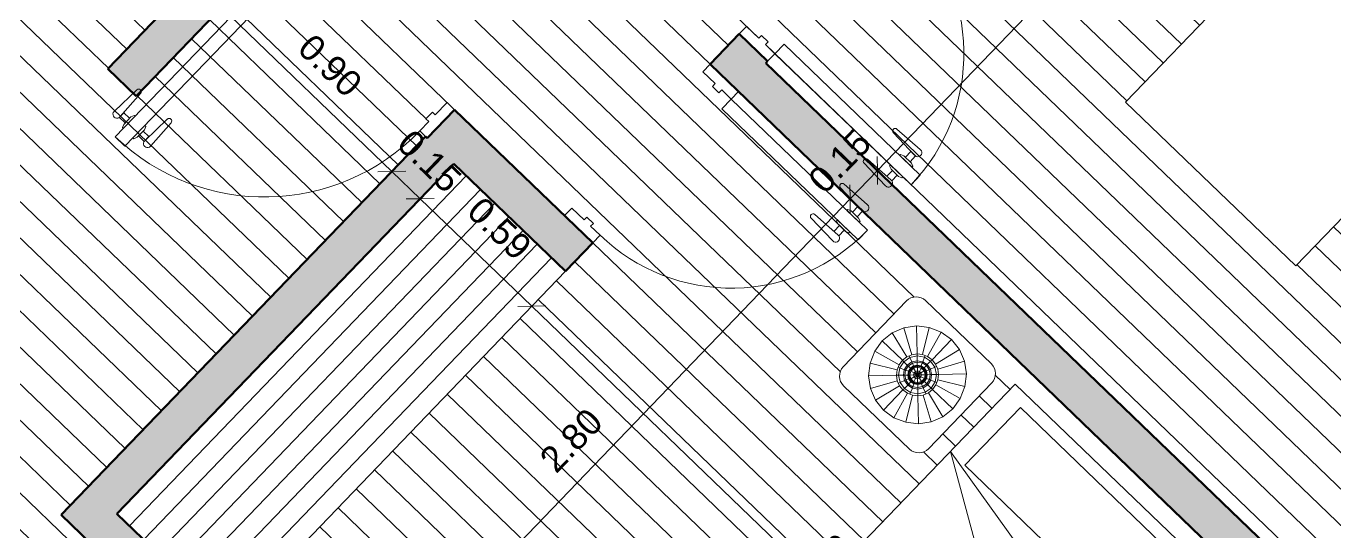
# Model space of a CAD drawing. Header units: metres. Extents: x 11 to 152, y 1 to 34.
# Drawn here: x 70.431 to 75.416, y 8.897 to 10.822 of the extents above; entities that cross this region are included whole.
import ezdxf

# ---------------------------------------------------------------- set-up
doc = ezdxf.new("R2010")
doc.units = ezdxf.units.M
for name, color, linetype, lineweight in [('A-ANNO-DIMS', 211, 'Continuous', 9), ('A-ANNO-DIMS-100', 211, 'Continuous', 9), ('A-DETL-GENF', 92, 'Continuous', 9), ('A-DOOR', 31, 'Continuous', 9), ('A-DOOR-1', 31, 'Continuous', 18), ('A-FLOR-PATT', 8, 'Continuous', 9), ('A-WALL-1', 113, 'Continuous', 50), ('A-WALL-PATT-1', 111, 'Continuous', 9), ('E-LITE-EQPM', 33, 'Continuous', 9), ('G-IMPT', 8, 'Continuous', 9), ('I-FURN', 30, 'Continuous', 9)]:
    doc.layers.add(name, color=color, linetype=linetype, lineweight=lineweight)
doc.styles.add('Arial_1', font='Arial.ttf', dxfattribs={"height": 0.098353})
doc.dimstyles.new('Cota_1_25_4', dxfattribs={"dimscale": 0.3048, "dimtxt": 0.1, "dimasz": 0.246063, "dimexe": 0, "dimexo": 0.0625, "dimgap": 0.164042, "dimtad": 1, "dimrnd": 0.01, "dimzin": 0, "dimdsep": 46, "dimtxsty": 'Arial_1', "dimblk1": 'OBLIQUE', "dimblk2": 'OBLIQUE', "dimsah": 1, "dimcen": 0.09, "dimazin": 0, "dimtfac": 1, "dimtdec": 4, "dimtix": 1, "dimtmove": 0, "dimatfit": 3, "dimfxl": 0, "dimfxlon": 1, "dimtvp": 1, "dimtolj": 1, "dimtzin": 0, "dimarcsym": 2})

# ---------------------------------------------------------------- blocks, each defined once
blk = doc.blocks.new('EA-Sencilla abisagrada - 80 x 210-1204405-2 Piso _Tipo_')
at = {"layer": 'A-DETL-GENF'}
for p, q in [((0.299, 0.7388), (0.304, 0.7513)), ((0.309, 0.7513), (0.304, 0.7513)), ((0.309, 0.7513), (0.309, 0.6863)), ((0.36, 0.7513), (0.365, 0.7513)), ((0.36, 0.7513), (0.36, 0.6863)), ((0.37, 0.7388), (0.365, 0.7513)), ((0.239, 0.7338), (0.239, 0.7263)), ((0.244, 0.6091), (0.239, 0.7263)), ((0.269, 0.7263), (0.264, 0.6091)), ((0.269, 0.7038), (0.269, 0.7338)), ((0.269, 0.7313), (0.299, 0.7313)), ((0.299, 0.7063), (0.269, 0.7063)), ((0.299, 0.7388), (0.299, 0.6988)), ((0.299, 0.6988), (0.304, 0.6863)), ((0.37, 0.6988), (0.365, 0.6863)), ((0.37, 0.7388), (0.37, 0.6988)), ((0.4, 0.7313), (0.37, 0.7313)), ((0.37, 0.7063), (0.4, 0.7063)), ((0.4, 0.7038), (0.4, 0.7338)), ((0.4, 0.7263), (0.405, 0.6091)), ((0.425, 0.6091), (0.43, 0.7263)), ((0.43, 0.7338), (0.43, 0.7263)), ((0.304, 0.6863), (0.309, 0.6863)), ((0.365, 0.6863), (0.36, 0.6863))]:
    blk.add_line(p, q, dxfattribs=at)
for centre, radius, start, end in [((0.254, 0.7276), 0.0162, 22.6199, 157.3801), ((0.415, 0.7276), 0.0162, 22.6199, 157.3801), ((0.254, 0.6095), 0.01, 182.4476, 357.5524), ((0.415, 0.6095), 0.01, 182.4476, 357.5524)]:
    blk.add_arc(centre, radius, start, end, dxfattribs=at)
at = {"layer": 'A-DOOR'}
blk.add_arc((0.36, 0.075), 0.72, 90, 180, dxfattribs=at)
at = {"layer": 'A-DOOR-1'}
for p, q in [((0.309, 0.075), (0.309, 0.795)), ((0.36, 0.795), (0.309, 0.795)), ((0.36, 0.075), (0.36, 0.795)), ((-0.36, 0.075), (-0.4, 0.075)), ((-0.36, 0.025), (-0.36, 0.075)), ((0.36, 0.075), (0.309, 0.075)), ((0.4, 0.075), (0.36, 0.075)), ((0.36, 0.075), (0.36, 0.025)), ((-0.345, 0.025), (-0.36, 0.025)), ((-0.345, -0.01), (-0.345, 0.025)), ((0.36, 0.025), (0.345, 0.025)), ((0.345, 0.025), (0.345, -0.01)), ((-0.36, -0.075), (-0.36, -0.01)), ((-0.36, -0.01), (-0.345, -0.01)), ((0.345, -0.01), (0.36, -0.01)), ((0.36, -0.01), (0.36, -0.075)), ((-0.4, -0.075), (-0.36, -0.075)), ((0.36, -0.075), (0.4, -0.075))]:
    blk.add_line(p, q, dxfattribs=at)
blk = doc.blocks.new('EA-Sencilla abisagrada - 80 x 210-V55-2 Piso _Tipo_')
at = {"layer": 'A-DETL-GENF'}
for p, q in [((0.244, -0.6091), (0.239, -0.7263)), ((0.269, -0.7263), (0.264, -0.6091)), ((0.4, -0.7263), (0.405, -0.6091)), ((0.425, -0.6091), (0.43, -0.7263)), ((0.299, -0.6988), (0.304, -0.6863)), ((0.304, -0.6863), (0.309, -0.6863)), ((0.309, -0.7513), (0.309, -0.6863)), ((0.365, -0.6863), (0.36, -0.6863)), ((0.36, -0.7513), (0.36, -0.6863)), ((0.37, -0.6988), (0.365, -0.6863)), ((0.239, -0.7338), (0.239, -0.7263)), ((0.269, -0.7038), (0.269, -0.7338)), ((0.299, -0.7063), (0.269, -0.7063)), ((0.269, -0.7313), (0.299, -0.7313)), ((0.299, -0.7388), (0.299, -0.6988)), ((0.299, -0.7388), (0.304, -0.7513)), ((0.37, -0.7388), (0.365, -0.7513)), ((0.37, -0.7388), (0.37, -0.6988)), ((0.37, -0.7063), (0.4, -0.7063)), ((0.4, -0.7313), (0.37, -0.7313)), ((0.4, -0.7038), (0.4, -0.7338)), ((0.43, -0.7338), (0.43, -0.7263)), ((0.309, -0.7513), (0.304, -0.7513)), ((0.36, -0.7513), (0.365, -0.7513))]:
    blk.add_line(p, q, dxfattribs=at)
for centre, radius, start, end in [((0.254, -0.6095), 0.01, 2.4476, 177.5524), ((0.415, -0.6095), 0.01, 2.4476, 177.5524), ((0.254, -0.7276), 0.0162, 202.6199, 337.3801), ((0.415, -0.7276), 0.0162, 202.6199, 337.3801)]:
    blk.add_arc(centre, radius, start, end, dxfattribs=at)
at = {"layer": 'A-DOOR'}
blk.add_arc((0.36, -0.075), 0.72, 180, 270, dxfattribs=at)
at = {"layer": 'A-DOOR-1'}
for p, q in [((-0.4, 0.075), (-0.36, 0.075)), ((-0.36, 0.075), (-0.36, 0.01)), ((0.36, 0.075), (0.4, 0.075)), ((0.36, 0.01), (0.36, 0.075)), ((-0.36, 0.01), (-0.345, 0.01)), ((-0.345, 0.01), (-0.345, -0.025)), ((0.345, 0.01), (0.36, 0.01)), ((0.345, -0.025), (0.345, 0.01)), ((-0.36, -0.025), (-0.36, -0.075)), ((-0.345, -0.025), (-0.36, -0.025)), ((0.36, -0.025), (0.345, -0.025)), ((0.36, -0.075), (0.36, -0.025)), ((-0.36, -0.075), (-0.4, -0.075)), ((0.309, -0.075), (0.309, -0.795)), ((0.36, -0.075), (0.309, -0.075)), ((0.36, -0.075), (0.36, -0.795)), ((0.4, -0.075), (0.36, -0.075)), ((0.36, -0.795), (0.309, -0.795))]:
    blk.add_line(p, q, dxfattribs=at)
blk = doc.blocks.new('EA-Sencilla abisagrada - 90 x 210-V61-2 Piso _Tipo_')
at = {"layer": 'A-DETL-GENF'}
for p, q in [((0.349, 0.8388), (0.354, 0.8513)), ((0.359, 0.8513), (0.354, 0.8513)), ((0.359, 0.8513), (0.359, 0.7863)), ((0.41, 0.8513), (0.415, 0.8513)), ((0.41, 0.8513), (0.41, 0.7863)), ((0.42, 0.8388), (0.415, 0.8513)), ((0.289, 0.8338), (0.289, 0.8263)), ((0.294, 0.7091), (0.289, 0.8263)), ((0.319, 0.8263), (0.314, 0.7091)), ((0.319, 0.8038), (0.319, 0.8338)), ((0.319, 0.8313), (0.349, 0.8313)), ((0.349, 0.8063), (0.319, 0.8063)), ((0.349, 0.8388), (0.349, 0.7988)), ((0.349, 0.7988), (0.354, 0.7863)), ((0.42, 0.7988), (0.415, 0.7863)), ((0.42, 0.8388), (0.42, 0.7988)), ((0.45, 0.8313), (0.42, 0.8313)), ((0.42, 0.8063), (0.45, 0.8063)), ((0.45, 0.8038), (0.45, 0.8338)), ((0.45, 0.8263), (0.455, 0.7091)), ((0.475, 0.7091), (0.48, 0.8263)), ((0.48, 0.8338), (0.48, 0.8263)), ((0.354, 0.7863), (0.359, 0.7863)), ((0.415, 0.7863), (0.41, 0.7863))]:
    blk.add_line(p, q, dxfattribs=at)
for centre, radius, start, end in [((0.304, 0.8276), 0.0162, 22.6199, 157.3801), ((0.465, 0.8276), 0.0162, 22.6199, 157.3801), ((0.304, 0.7095), 0.01, 182.4476, 357.5524), ((0.465, 0.7095), 0.01, 182.4476, 357.5524)]:
    blk.add_arc(centre, radius, start, end, dxfattribs=at)
at = {"layer": 'A-DOOR'}
blk.add_arc((0.41, 0.075), 0.82, 90, 180, dxfattribs=at)
at = {"layer": 'A-DOOR-1'}
for p, q in [((0.359, 0.075), (0.359, 0.895)), ((0.41, 0.895), (0.359, 0.895)), ((0.41, 0.075), (0.41, 0.895)), ((-0.41, 0.075), (-0.44, 0.075)), ((-0.41, 0.025), (-0.41, 0.075)), ((0.41, 0.075), (0.359, 0.075)), ((0.45, 0.075), (0.41, 0.075)), ((0.41, 0.075), (0.41, 0.025)), ((-0.395, 0.025), (-0.41, 0.025)), ((-0.395, -0.01), (-0.395, 0.025)), ((0.41, 0.025), (0.395, 0.025)), ((0.395, 0.025), (0.395, -0.01)), ((-0.41, -0.075), (-0.41, -0.01)), ((-0.41, -0.01), (-0.395, -0.01)), ((0.395, -0.01), (0.41, -0.01)), ((0.41, -0.01), (0.41, -0.075)), ((-0.45, -0.075), (-0.41, -0.075)), ((0.41, -0.075), (0.45, -0.075))]:
    blk.add_line(p, q, dxfattribs=at)
blk = doc.blocks.new('Bed-Standard - Twin colombia 90x190-1381556-2 Piso _Tipo_')
at = {"layer": 'I-FURN'}
for p, q in [((-0.1785, 0.9956), (0.7215, 0.9956)), ((-0.1785, -0.9044), (-0.1785, 0.9956)), ((0.7215, 0.9956), (0.7215, -0.9044)), ((0.0139, -0.1236), (-0.1785, -0.3842)), ((0.7215, -0.5488), (0.0139, -0.1236)), ((0.7215, -0.5488), (-0.1785, -0.3842)), ((-0.1023, -0.5488), (0.6453, -0.5488)), ((-0.1023, -0.8536), (-0.1023, -0.5488)), ((0.6453, -0.8536), (0.6453, -0.5488)), ((-0.1023, -0.8536), (0.6453, -0.8536)), ((0.7215, -0.9044), (-0.1785, -0.9044))]:
    blk.add_line(p, q, dxfattribs=at)
blk = doc.blocks.new('M_Table-End - nochero-1375290-2 Piso _Tipo_')
at = {"layer": 'I-FURN'}
for p, q in [((0.4029, 0.3774), (0.0545, 0.3774)), ((0.0037, 0.3266), (0.0037, -0.0218)), ((0.4537, -0.0218), (0.4537, 0.3266)), ((0.0545, -0.0726), (0.4029, -0.0726))]:
    blk.add_line(p, q, dxfattribs=at)
for centre, start, end in [((0.0545, 0.3266), 90, 180), ((0.4029, 0.3266), 0, 90), ((0.0545, -0.0218), 180, 270), ((0.4029, -0.0218), 270, 0)]:
    blk.add_arc(centre, 0.0508, start, end, dxfattribs=at)
blk = doc.blocks.new('Lamp38i - Name-1374313-2 Piso _Tipo_')
at = {"layer": 'G-IMPT'}
for p, q in [((0, 0.0381), (0, 0.0265)), ((-0.0265, 0), (-0.0381, 0)), ((0, -0.0381), (0, -0.0265)), ((0.0265, 0), (0.0381, 0))]:
    blk.add_line(p, q, dxfattribs=at)
blk = doc.blocks.new('Lamp38i - 12zlmp38i_dwg-1374311-2 Piso _Tipo_')
at = {"layer": 'G-IMPT'}
for p, q in [((-0.1317, 0.1317), (-0.0931, 0.1613)), ((-0.0482, 0.18), (-0.0931, 0.1613)), ((-0.04, 0.0693), (-0.0931, 0.1613)), ((0, 0.1863), (-0.0482, 0.18)), ((-0.0207, 0.0772), (-0.0482, 0.18)), ((0.0482, 0.18), (0, 0.1863)), ((0, 0.0799), (0, 0.1863)), ((0.0207, 0.0772), (0.0482, 0.18)), ((0.04, 0.0693), (0.0931, 0.1613)), ((0.0482, 0.18), (0.0931, 0.1613)), ((0.1317, 0.1317), (0.0931, 0.1613)), ((-0.1317, 0.1317), (-0.1613, 0.0931)), ((-0.1317, 0.1317), (-0.0565, 0.0565)), ((0.0565, 0.0565), (0.1317, 0.1317)), ((0.1613, 0.0931), (0.1317, 0.1317)), ((-0.1613, 0.0931), (-0.18, 0.0482)), ((-0.1613, 0.0931), (-0.0693, 0.04)), ((-0.0565, 0.0565), (-0.0693, 0.04)), ((-0.0511, 0.0511), (-0.0667, 0.0276)), ((-0.04, 0.0693), (-0.0565, 0.0565)), ((-0.0511, 0.0511), (-0.0565, 0.0565)), ((-0.0511, 0.0511), (-0.0276, 0.0667)), ((-0.0511, 0.0511), (-0.0381, 0.0381)), ((-0.0207, 0.0772), (-0.04, 0.0693)), ((-0.0303, 0.0732), (-0.0276, 0.0667)), ((-0.0276, 0.0667), (0, 0.0722)), ((-0.0276, 0.0667), (-0.0206, 0.0498)), ((0, 0.0799), (-0.0207, 0.0772)), ((-0.0206, 0.0498), (0, 0.0539)), ((0, 0.0539), (-0.0206, 0.0498)), ((0.0207, 0.0772), (0, 0.0799)), ((0, 0.0799), (0, 0.0722)), ((0.0276, 0.0667), (0, 0.0722)), ((0, 0.0539), (0, 0.0722)), ((0.0206, 0.0498), (0, 0.0539)), ((0, 0.0539), (0.0206, 0.0498)), ((0, 0.0486), (0, 0.0539)), ((0.0276, 0.0667), (0.0206, 0.0498)), ((0.04, 0.0693), (0.0207, 0.0772)), ((0.0276, 0.0667), (0.0303, 0.0732)), ((0.0511, 0.0511), (0.0276, 0.0667)), ((0.0511, 0.0511), (0.0381, 0.0381)), ((0.0565, 0.0565), (0.04, 0.0693)), ((0.0511, 0.0511), (0.0565, 0.0565)), ((0.0511, 0.0511), (0.0667, 0.0276)), ((0.0693, 0.04), (0.0565, 0.0565)), ((0.0693, 0.04), (0.1613, 0.0931)), ((0.18, 0.0482), (0.1613, 0.0931)), ((-0.18, 0.0482), (-0.1863, 0)), ((-0.0772, 0.0207), (-0.18, 0.0482)), ((-0.0772, 0.0207), (-0.0799, 0)), ((-0.0693, 0.04), (-0.0772, 0.0207)), ((-0.0732, 0.0303), (-0.0667, 0.0276)), ((-0.0722, 0), (-0.0667, 0.0276)), ((-0.0498, 0.0206), (-0.0667, 0.0276)), ((-0.0498, 0.0206), (-0.0539, 0)), ((-0.0539, 0), (-0.0498, 0.0206)), ((-0.0498, 0.0206), (-0.0381, 0.0381)), ((-0.0498, 0.0206), (-0.0381, 0.0381)), ((-0.0449, 0.0186), (-0.0498, 0.0206)), ((-0.0449, 0.0186), (-0.0486, 0)), ((-0.0449, 0.0186), (-0.0344, 0.0344)), ((-0.0343, 0.0142), (-0.0449, 0.0186)), ((-0.0206, 0.0498), (-0.0381, 0.0381)), ((-0.0381, 0.0381), (-0.0206, 0.0498)), ((-0.0344, 0.0344), (-0.0381, 0.0381)), ((-0.0371, 0), (-0.0343, 0.0142)), ((-0.0351, 0), (-0.0324, 0.0134)), ((-0.0344, 0.0344), (-0.0186, 0.0449)), ((-0.0262, 0.0262), (-0.0344, 0.0344)), ((-0.0343, 0.0142), (-0.0262, 0.0262)), ((-0.0324, 0.0134), (-0.0343, 0.0142)), ((-0.0319, 0.0065), (-0.0331, 0)), ((-0.0324, 0.0134), (-0.0248, 0.0248)), ((-0.0306, 0.0127), (-0.0324, 0.0134)), ((-0.0319, 0.0085), (-0.0233, 0.0233)), ((-0.0319, 0.0085), (-0.0319, -0.0085)), ((-0.0319, 0.0085), (-0.0287, 0.0077)), ((-0.0306, 0.0127), (-0.0312, 0.0096)), ((-0.0306, 0.0127), (-0.0234, 0.0234)), ((-0.0287, 0.0077), (-0.021, 0.021)), ((-0.0287, 0.0077), (-0.0147, 0.0039)), ((-0.0287, 0.0077), (-0.0286, -0.0077)), ((-0.0262, 0.0262), (-0.0142, 0.0343)), ((-0.0262, 0.0262), (-0.0248, 0.0248)), ((-0.0248, 0.0248), (-0.0134, 0.0324)), ((-0.0234, 0.0234), (-0.0248, 0.0248)), ((-0.0234, 0.0234), (-0.0127, 0.0306)), ((-0.0233, 0.0233), (-0.0085, 0.0319)), ((-0.0233, 0.0233), (-0.021, 0.021)), ((-0.021, 0.021), (-0.0077, 0.0287)), ((-0.021, 0.021), (-0.0108, 0.0108)), ((-0.0186, 0.0449), (-0.0206, 0.0498)), ((0, 0.0486), (-0.0186, 0.0449)), ((-0.0186, 0.0449), (-0.0142, 0.0343)), ((-0.0147, 0.0039), (-0.0108, 0.0108)), ((-0.0147, 0.0039), (-0.0147, -0.0039)), ((-0.0147, 0.0039), (0, 0)), ((0, 0.0371), (-0.0142, 0.0343)), ((-0.0142, 0.0343), (-0.0134, 0.0324)), ((0, 0.0351), (-0.0134, 0.0324)), ((-0.0127, 0.0306), (-0.0134, 0.0324)), ((-0.0096, 0.0312), (-0.0127, 0.0306)), ((-0.0039, 0.0147), (-0.0108, 0.0108)), ((0, 0), (-0.0108, 0.0108)), ((0.0085, 0.0319), (-0.0085, 0.0319)), ((-0.0077, 0.0287), (-0.0085, 0.0319)), ((0.0077, 0.0287), (-0.0077, 0.0287)), ((-0.0077, 0.0287), (-0.0039, 0.0147)), ((0, 0.0331), (-0.0065, 0.0319)), ((0.0039, 0.0147), (-0.0039, 0.0147)), ((0, 0), (-0.0039, 0.0147)), ((0, 0.0371), (0, 0.0486)), ((0.0186, 0.0449), (0, 0.0486)), ((0, 0.0351), (0, 0.0371)), ((0.0142, 0.0343), (0, 0.0371)), ((0, 0.0351), (0.0134, 0.0324)), ((0, 0.0331), (0, 0.0351)), ((0, 0.0319), (0, 0.0331)), ((0.0065, 0.0319), (0, 0.0331)), ((0.0039, 0.0147), (0, 0)), ((0.0108, 0.0108), (0, 0)), ((0.0147, 0.0039), (0, 0)), ((0.0077, 0.0287), (0.0039, 0.0147)), ((0.0108, 0.0108), (0.0039, 0.0147)), ((0.0085, 0.0319), (0.0077, 0.0287)), ((0.021, 0.021), (0.0077, 0.0287)), ((0.0085, 0.0319), (0.0233, 0.0233)), ((0.0127, 0.0306), (0.0096, 0.0312)), ((0.021, 0.021), (0.0108, 0.0108)), ((0.0147, 0.0039), (0.0108, 0.0108)), ((0.0127, 0.0306), (0.0134, 0.0324)), ((0.0127, 0.0306), (0.0234, 0.0234)), ((0.0134, 0.0324), (0.0142, 0.0343)), ((0.0134, 0.0324), (0.0248, 0.0248)), ((0.0142, 0.0343), (0.0186, 0.0449)), ((0.0142, 0.0343), (0.0262, 0.0262)), ((0.0286, 0.0077), (0.0147, 0.0039)), ((0.0147, -0.0039), (0.0147, 0.0039)), ((0.0186, 0.0449), (0.0206, 0.0498)), ((0.0186, 0.0449), (0.0344, 0.0344)), ((0.0381, 0.0381), (0.0206, 0.0498)), ((0.0206, 0.0498), (0.0381, 0.0381)), ((0.021, 0.021), (0.0233, 0.0233)), ((0.0286, 0.0077), (0.021, 0.021)), ((0.0319, 0.0085), (0.0233, 0.0233)), ((0.0234, 0.0234), (0.0248, 0.0248)), ((0.0306, 0.0127), (0.0234, 0.0234)), ((0.0262, 0.0262), (0.0248, 0.0248)), ((0.0324, 0.0134), (0.0248, 0.0248)), ((0.0344, 0.0344), (0.0262, 0.0262)), ((0.0343, 0.0142), (0.0262, 0.0262)), ((0.0319, 0.0085), (0.0286, 0.0077)), ((0.0286, -0.0077), (0.0286, 0.0077)), ((0.0306, 0.0127), (0.0324, 0.0134)), ((0.0306, 0.0127), (0.0312, 0.0096)), ((0.0319, -0.0085), (0.0319, 0.0085)), ((0.0319, 0.0065), (0.0331, 0)), ((0.0324, 0.0134), (0.0343, 0.0142)), ((0.0351, 0), (0.0324, 0.0134)), ((0.0343, 0.0142), (0.0449, 0.0186)), ((0.0371, 0), (0.0343, 0.0142)), ((0.0344, 0.0344), (0.0381, 0.0381)), ((0.0449, 0.0186), (0.0344, 0.0344)), ((0.0498, 0.0206), (0.0381, 0.0381)), ((0.0498, 0.0206), (0.0381, 0.0381)), ((0.0449, 0.0186), (0.0498, 0.0206)), ((0.0449, 0.0186), (0.0486, 0)), ((0.0498, 0.0206), (0.0667, 0.0276)), ((0.0498, 0.0206), (0.0539, 0)), ((0.0539, 0), (0.0498, 0.0206)), ((0.0732, 0.0303), (0.0667, 0.0276)), ((0.0722, 0), (0.0667, 0.0276)), ((0.0772, 0.0207), (0.0693, 0.04)), ((0.0772, 0.0207), (0.18, 0.0482)), ((0.0799, 0), (0.0772, 0.0207)), ((0.1863, 0), (0.18, 0.0482)), ((-0.1863, 0), (-0.18, -0.0482)), ((-0.0799, 0), (-0.1863, 0)), ((-0.0772, -0.0207), (-0.18, -0.0482)), ((-0.18, -0.0482), (-0.1613, -0.0931)), ((-0.1613, -0.0931), (-0.0693, -0.04)), ((-0.0799, 0), (-0.0772, -0.0207)), ((-0.0722, 0), (-0.0799, 0)), ((-0.0772, -0.0207), (-0.0693, -0.04)), ((-0.0667, -0.0276), (-0.0732, -0.0303)), ((-0.0722, 0), (-0.0539, 0)), ((-0.0722, 0), (-0.0667, -0.0276)), ((-0.0693, -0.04), (-0.0565, -0.0565)), ((-0.0667, -0.0276), (-0.0498, -0.0206)), ((-0.0667, -0.0276), (-0.0511, -0.0511)), ((-0.0539, 0), (-0.0498, -0.0206)), ((-0.0539, 0), (-0.0498, -0.0206)), ((-0.0486, 0), (-0.0539, 0)), ((-0.0511, -0.0511), (-0.0381, -0.0381)), ((-0.0449, -0.0186), (-0.0498, -0.0206)), ((-0.0498, -0.0206), (-0.0381, -0.0381)), ((-0.0381, -0.0381), (-0.0498, -0.0206)), ((-0.0371, 0), (-0.0486, 0)), ((-0.0486, 0), (-0.0449, -0.0186)), ((-0.0343, -0.0142), (-0.0449, -0.0186)), ((-0.0344, -0.0344), (-0.0449, -0.0186)), ((-0.0344, -0.0344), (-0.0381, -0.0381)), ((-0.0381, -0.0381), (-0.0206, -0.0498)), ((-0.0381, -0.0381), (-0.0206, -0.0498)), ((-0.0351, 0), (-0.0371, 0)), ((-0.0371, 0), (-0.0343, -0.0142)), ((-0.0351, 0), (-0.0324, -0.0134)), ((-0.0331, 0), (-0.0351, 0)), ((-0.0344, -0.0344), (-0.0262, -0.0262)), ((-0.0344, -0.0344), (-0.0186, -0.0449)), ((-0.0343, -0.0142), (-0.0326, -0.0135)), ((-0.0262, -0.0262), (-0.0343, -0.0142)), ((-0.0319, 0), (-0.0331, 0)), ((-0.0331, 0), (-0.0319, -0.0065)), ((-0.0306, -0.0127), (-0.0324, -0.0134)), ((-0.0324, -0.0134), (-0.0248, -0.0248)), ((-0.0319, -0.0085), (-0.0286, -0.0077)), ((-0.0319, -0.0085), (-0.0233, -0.0233)), ((-0.0312, -0.0096), (-0.0306, -0.0127)), ((-0.0306, -0.0127), (-0.0234, -0.0234)), ((-0.0286, -0.0077), (-0.0147, -0.0039)), ((-0.0286, -0.0077), (-0.021, -0.021)), ((-0.0206, -0.0498), (-0.0276, -0.0667)), ((-0.0262, -0.0262), (-0.0248, -0.0248)), ((-0.0262, -0.0262), (-0.0142, -0.0343)), ((-0.0234, -0.0234), (-0.0248, -0.0248)), ((-0.0248, -0.0248), (-0.0134, -0.0324)), ((-0.0234, -0.0234), (-0.0127, -0.0306)), ((-0.0233, -0.0233), (-0.021, -0.021)), ((-0.0233, -0.0233), (-0.0085, -0.0319)), ((-0.0108, -0.0108), (-0.021, -0.021)), ((-0.021, -0.021), (-0.0077, -0.0286)), ((-0.0186, -0.0449), (-0.0206, -0.0498)), ((-0.0206, -0.0498), (0, -0.0539)), ((0, -0.0539), (-0.0206, -0.0498)), ((-0.0186, -0.0449), (-0.0142, -0.0343)), ((0, -0.0486), (-0.0186, -0.0449)), ((-0.0147, -0.0039), (0, 0)), ((-0.0147, -0.0039), (-0.0108, -0.0108)), ((-0.0142, -0.0343), (-0.0134, -0.0324)), ((0, -0.0371), (-0.0142, -0.0343)), ((-0.0127, -0.0306), (-0.0134, -0.0324)), ((0, -0.0351), (-0.0134, -0.0324)), ((-0.0096, -0.0312), (-0.0127, -0.0306)), ((-0.0108, -0.0108), (0, 0)), ((-0.0108, -0.0108), (-0.0039, -0.0147)), ((-0.0077, -0.0286), (-0.0085, -0.0319)), ((-0.0085, -0.0319), (0.0085, -0.0319)), ((-0.0077, -0.0286), (-0.0039, -0.0147)), ((-0.0077, -0.0286), (0.0077, -0.0287)), ((0, -0.0331), (-0.0065, -0.0319)), ((-0.0039, -0.0147), (0, 0)), ((-0.0039, -0.0147), (0.0039, -0.0147)), ((0.0039, -0.0147), (0, 0)), ((0.0108, -0.0108), (0, 0)), ((0.0147, -0.0039), (0, 0)), ((0, -0.0319), (0, -0.0331)), ((0.0065, -0.0319), (0, -0.0331)), ((0, -0.0351), (0.0134, -0.0324)), ((0, -0.0331), (0, -0.0351)), ((0, -0.0371), (0.0142, -0.0343)), ((0, -0.0351), (0, -0.0371)), ((0, -0.0371), (0, -0.0486)), ((0.0186, -0.0449), (0, -0.0486)), ((0, -0.0486), (0, -0.0539)), ((0, -0.0539), (0.0206, -0.0498)), ((0, -0.0539), (0.0206, -0.0498)), ((0.0039, -0.0147), (0.0108, -0.0108)), ((0.0077, -0.0287), (0.0039, -0.0147)), ((0.0077, -0.0287), (0.021, -0.021)), ((0.0085, -0.0319), (0.0077, -0.0287)), ((0.0085, -0.0319), (0.0233, -0.0233)), ((0.0127, -0.0306), (0.0096, -0.0312)), ((0.0108, -0.0108), (0.0147, -0.0039)), ((0.0108, -0.0108), (0.021, -0.021)), ((0.0127, -0.0306), (0.0234, -0.0234)), ((0.0127, -0.0306), (0.0134, -0.0324)), ((0.0134, -0.0324), (0.0248, -0.0248)), ((0.0134, -0.0324), (0.0142, -0.0343)), ((0.0142, -0.0343), (0.0262, -0.0262)), ((0.0142, -0.0343), (0.0186, -0.0449)), ((0.0286, -0.0077), (0.0147, -0.0039)), ((0.0186, -0.0449), (0.0344, -0.0344)), ((0.0186, -0.0449), (0.0206, -0.0498)), ((0.0206, -0.0498), (0.0381, -0.0381)), ((0.0206, -0.0498), (0.0381, -0.0381)), ((0.0206, -0.0498), (0.0276, -0.0667)), ((0.0286, -0.0077), (0.021, -0.021)), ((0.0233, -0.0233), (0.021, -0.021)), ((0.0233, -0.0233), (0.0319, -0.0085)), ((0.0234, -0.0234), (0.0306, -0.0127)), ((0.0234, -0.0234), (0.0248, -0.0248)), ((0.0324, -0.0134), (0.0248, -0.0248)), ((0.0262, -0.0262), (0.0248, -0.0248)), ((0.0343, -0.0142), (0.0262, -0.0262)), ((0.0262, -0.0262), (0.0344, -0.0344)), ((0.0286, -0.0077), (0.0319, -0.0085)), ((0.0312, -0.0096), (0.0306, -0.0127)), ((0.0306, -0.0127), (0.0324, -0.0134)), ((0.0319, 0), (0.0331, 0)), ((0.0331, 0), (0.0319, -0.0065)), ((0.0351, 0), (0.0324, -0.0134)), ((0.0343, -0.0142), (0.0326, -0.0135)), ((0.0331, 0), (0.0351, 0)), ((0.0371, 0), (0.0343, -0.0142)), ((0.0343, -0.0142), (0.0449, -0.0186)), ((0.0344, -0.0344), (0.0449, -0.0186)), ((0.0344, -0.0344), (0.0381, -0.0381)), ((0.0351, 0), (0.0371, 0)), ((0.0371, 0), (0.0486, 0)), ((0.0381, -0.0381), (0.0498, -0.0206)), ((0.0381, -0.0381), (0.0498, -0.0206)), ((0.0381, -0.0381), (0.0511, -0.0511)), ((0.0486, 0), (0.0449, -0.0186)), ((0.0449, -0.0186), (0.0498, -0.0206)), ((0.0486, 0), (0.0539, 0)), ((0.0498, -0.0206), (0.0539, 0)), ((0.0539, 0), (0.0498, -0.0206)), ((0.0498, -0.0206), (0.0667, -0.0276)), ((0.0511, -0.0511), (0.0667, -0.0276)), ((0.0722, 0), (0.0539, 0)), ((0.0693, -0.04), (0.0565, -0.0565)), ((0.0667, -0.0276), (0.0722, 0)), ((0.0732, -0.0303), (0.0667, -0.0276)), ((0.0693, -0.04), (0.0772, -0.0207)), ((0.0693, -0.04), (0.1613, -0.0931)), ((0.0799, 0), (0.0722, 0)), ((0.0772, -0.0207), (0.0799, 0)), ((0.0772, -0.0207), (0.18, -0.0482)), ((0.0799, 0), (0.1863, 0)), ((0.1613, -0.0931), (0.18, -0.0482)), ((0.18, -0.0482), (0.1863, 0)), ((-0.1613, -0.0931), (-0.1317, -0.1317)), ((-0.1317, -0.1317), (-0.0565, -0.0565)), ((-0.04, -0.0693), (-0.0931, -0.1613)), ((-0.0511, -0.0511), (-0.0565, -0.0565)), ((-0.0565, -0.0565), (-0.04, -0.0693)), ((-0.0511, -0.0511), (-0.0276, -0.0667)), ((-0.0482, -0.18), (-0.0207, -0.0772)), ((-0.04, -0.0693), (-0.0207, -0.0772)), ((-0.0303, -0.0732), (-0.0276, -0.0667)), ((-0.0276, -0.0667), (0, -0.0722)), ((0, -0.0799), (-0.0207, -0.0772)), ((0, -0.0539), (0, -0.0722)), ((0.0276, -0.0667), (0, -0.0722)), ((0, -0.0799), (0, -0.0722)), ((0, -0.0799), (0.0207, -0.0772)), ((0, -0.0799), (0, -0.1863)), ((0.0207, -0.0772), (0.04, -0.0693)), ((0.0207, -0.0772), (0.0482, -0.18)), ((0.0276, -0.0667), (0.0511, -0.0511)), ((0.0303, -0.0732), (0.0276, -0.0667)), ((0.04, -0.0693), (0.0565, -0.0565)), ((0.04, -0.0693), (0.0931, -0.1613)), ((0.0565, -0.0565), (0.0511, -0.0511)), ((0.0565, -0.0565), (0.1317, -0.1317)), ((0.1613, -0.0931), (0.1317, -0.1317)), ((-0.1317, -0.1317), (-0.0931, -0.1613)), ((0.0931, -0.1613), (0.1317, -0.1317)), ((-0.0931, -0.1613), (-0.0482, -0.18)), ((-0.0482, -0.18), (0, -0.1863)), ((0, -0.1863), (0.0482, -0.18)), ((0.0482, -0.18), (0.0931, -0.1613))]:
    blk.add_line(p, q, dxfattribs=at)
at = {"xscale": 1.2, "yscale": 1.2, "zscale": 1.2}
blk.add_blockref('Lamp38i - Name-1374313-2 Piso _Tipo_', (0, 0), dxfattribs=at)
blk = doc.blocks.new('Lamp38i - 100 Watt Incandescent-1375292-2 Piso _Tipo_')
blk.add_blockref('Lamp38i - 12zlmp38i_dwg-1374311-2 Piso _Tipo_', (0, 0))
blk = doc.blocks.new('mesa15 - mesa001-1825847-2 Piso _Tipo_')
at = {"layer": 'I-FURN'}
h = blk.add_hatch(dxfattribs=at)
h.set_pattern_fill('FP_42', color=256, style=0, pattern_type=2)
h.set_pattern_definition([(226.11, (41.785, 15.092), (0.05405041, -0.0519957), [])])
h.paths.add_polyline_path([(-1.2552, -3.111), (0.0273, -1.7779), (-0.3983, -1.3685), (-1.6804, -2.7019), (-1.3303, -3.0387)], flags=0)
for p, q in [((-1.2552, -3.111), (0.0273, -1.7779)), ((-1.6807, -2.7017), (-1.2552, -3.111))]:
    blk.add_line(p, q, dxfattribs=at)
blk = doc.blocks.new('DIMBLOCK296-2 Piso _Tipo_')
at = {"layer": 'A-ANNO-DIMS-100', "transparency": 16777216}
for p, q in [((73.569, 10.1643), (73.5679, 10.2173)), ((71.6274, 8.1465), (73.569, 10.1643)), ((73.569, 10.1643), (73.57, 10.1112)), ((73.569, 10.1643), (73.569, 10.1643)), ((73.569, 10.1643), (73.569, 10.1643)), ((71.6274, 8.1465), (71.6263, 8.1995)), ((71.6274, 8.1465), (71.6284, 8.0935)), ((71.6274, 8.1465), (71.6274, 8.1465)), ((71.6274, 8.1465), (71.6274, 8.1465))]:
    blk.add_line(p, q, dxfattribs=at)
at = {"layer": 'A-ANNO-DIMS-100', "color": 0, "transparency": 16777216, "insert": (72.3785, 9.1832), "char_height": 0.09835, "width": 0.317538, "attachment_point": 1, "rotation": 46.102, "line_spacing_factor": 0.938532, "style": 'Arial_1'}
blk.add_mtext('2.80', dxfattribs=at)
blk = doc.blocks.new('_Oblique')
at = {"color": 0, "linetype": 'ByBlock', "lineweight": -2}
blk.add_line((-0.5, -0.5), (0.5, 0.5), dxfattribs=at)
blk = doc.blocks.new('DIMBLOCK297-2 Piso _Tipo_')
at = {"layer": 'A-ANNO-DIMS-100', "transparency": 16777216}
for p, q in [((73.673, 10.2724), (73.6719, 10.3254)), ((73.569, 10.1643), (73.673, 10.2724)), ((73.673, 10.2724), (73.674, 10.2193)), ((73.673, 10.2724), (73.673, 10.2724)), ((73.673, 10.2724), (73.673, 10.2724)), ((73.569, 10.1643), (73.5679, 10.2173)), ((73.569, 10.1643), (73.57, 10.1112)), ((73.569, 10.1643), (73.569, 10.1643)), ((73.569, 10.1643), (73.569, 10.1643))]:
    blk.add_line(p, q, dxfattribs=at)
at = {"layer": 'A-ANNO-DIMS-100', "color": 0, "transparency": 16777216, "insert": (73.4013, 10.2461), "char_height": 0.09835, "width": 0.317538, "attachment_point": 1, "rotation": 46.102, "line_spacing_factor": 0.938532, "style": 'Arial_1'}
blk.add_mtext('0.15', dxfattribs=at)
blk = doc.blocks.new('DIMBLOCK298-2 Piso _Tipo_')
at = {"layer": 'A-ANNO-DIMS-100', "transparency": 16777216}
for p, q in [((75.6144, 12.29), (75.6134, 12.343)), ((73.673, 10.2724), (75.6144, 12.29)), ((75.6144, 12.29), (75.6154, 12.2369)), ((75.6144, 12.29), (75.6144, 12.29)), ((75.6144, 12.29), (75.6144, 12.29)), ((73.673, 10.2724), (73.6719, 10.3254)), ((73.673, 10.2724), (73.674, 10.2193)), ((73.673, 10.2724), (73.673, 10.2724)), ((73.673, 10.2724), (73.673, 10.2724))]:
    blk.add_line(p, q, dxfattribs=at)
at = {"layer": 'A-ANNO-DIMS-100', "color": 0, "transparency": 16777216, "insert": (74.424, 11.309), "char_height": 0.09835, "width": 0.317538, "attachment_point": 1, "rotation": 46.102, "line_spacing_factor": 0.938532, "style": 'Arial_1'}
blk.add_mtext('2.80', dxfattribs=at)
blk = doc.blocks.new('DIMBLOCK330-2 Piso _Tipo_')
at = {"layer": 'A-ANNO-DIMS-100', "transparency": 16777216}
for p, q in [((71.1749, 10.8931), (71.1219, 10.8921)), ((71.1749, 10.8931), (71.2279, 10.8941)), ((71.1749, 10.8931), (71.8234, 10.269)), ((71.1749, 10.8931), (71.1749, 10.8931)), ((71.1749, 10.8931), (71.1749, 10.8931)), ((71.8234, 10.269), (71.7704, 10.268)), ((71.8234, 10.269), (71.8765, 10.2701)), ((71.8234, 10.269), (71.8234, 10.269)), ((71.8234, 10.269), (71.8234, 10.269))]:
    blk.add_line(p, q, dxfattribs=at)
at = {"layer": 'A-ANNO-DIMS-100', "color": 0, "transparency": 16777216, "insert": (71.527, 10.8008), "char_height": 0.09835, "width": 0.317538, "attachment_point": 1, "rotation": 316.102, "line_spacing_factor": 0.938532, "style": 'Arial_1'}
blk.add_mtext('0.90', dxfattribs=at)
blk = doc.blocks.new('DIMBLOCK331-2 Piso _Tipo_')
at = {"layer": 'A-ANNO-DIMS-100', "transparency": 16777216}
for p, q in [((71.8234, 10.269), (71.7704, 10.268)), ((71.8234, 10.269), (71.8765, 10.2701)), ((71.8234, 10.269), (71.9315, 10.165)), ((71.8234, 10.269), (71.8234, 10.269)), ((71.8234, 10.269), (71.8234, 10.269)), ((71.9315, 10.165), (71.8785, 10.164)), ((71.9315, 10.165), (71.9845, 10.1661)), ((71.9315, 10.165), (71.9315, 10.165)), ((71.9315, 10.165), (71.9315, 10.165))]:
    blk.add_line(p, q, dxfattribs=at)
at = {"layer": 'A-ANNO-DIMS-100', "color": 0, "transparency": 16777216, "insert": (71.9053, 10.4367), "char_height": 0.09835, "width": 0.317538, "attachment_point": 1, "rotation": 316.102, "line_spacing_factor": 0.938532, "style": 'Arial_1'}
blk.add_mtext('0.15', dxfattribs=at)
blk = doc.blocks.new('DIMBLOCK332-2 Piso _Tipo_')
at = {"layer": 'A-ANNO-DIMS-100', "transparency": 16777216}
for p, q in [((71.9315, 10.165), (71.8785, 10.164)), ((71.9315, 10.165), (71.9845, 10.1661)), ((71.9315, 10.165), (72.357, 9.7556)), ((71.9315, 10.165), (71.9315, 10.165)), ((71.9315, 10.165), (71.9315, 10.165)), ((72.357, 9.7556), (72.304, 9.7546)), ((72.357, 9.7556), (72.41, 9.7566)), ((72.357, 9.7556), (72.357, 9.7556)), ((72.357, 9.7556), (72.357, 9.7556))]:
    blk.add_line(p, q, dxfattribs=at)
at = {"layer": 'A-ANNO-DIMS-100', "color": 0, "transparency": 16777216, "insert": (72.172, 10.18), "char_height": 0.09835, "width": 0.317538, "attachment_point": 1, "rotation": 316.102, "line_spacing_factor": 0.938532, "style": 'Arial_1'}
blk.add_mtext('0.59', dxfattribs=at)
blk = doc.blocks.new('DIMBLOCK333-2 Piso _Tipo_')
at = {"layer": 'A-ANNO-DIMS-100', "transparency": 16777216}
for p, q in [((72.357, 9.7556), (72.304, 9.7546)), ((72.357, 9.7556), (72.41, 9.7566)), ((72.357, 9.7556), (74.5976, 7.5995)), ((72.357, 9.7556), (72.357, 9.7556)), ((72.357, 9.7556), (72.357, 9.7556)), ((74.5976, 7.5995), (74.5446, 7.5985)), ((74.5976, 7.5995), (74.6507, 7.6006)), ((74.5976, 7.5995), (74.5976, 7.5995)), ((74.5976, 7.5995), (74.5976, 7.5995))]:
    blk.add_line(p, q, dxfattribs=at)
at = {"layer": 'A-ANNO-DIMS-100', "color": 0, "transparency": 16777216, "insert": (73.5051, 8.8973), "char_height": 0.09835, "width": 0.317538, "attachment_point": 1, "rotation": 316.102, "line_spacing_factor": 0.938532, "style": 'Arial_1'}
blk.add_mtext('3.11', dxfattribs=at)
blk = doc.blocks.new('DIMBLOCK346-2 Piso _Tipo_')
at = {"layer": 'A-ANNO-DIMS-100', "transparency": 16777216}
for p, q in [((64.1684, 12.6372), (64.1154, 12.6361)), ((64.1684, 12.6372), (64.2214, 12.6382)), ((72.1005, 5.0044), (64.1684, 12.6372)), ((64.1684, 12.6372), (64.1684, 12.6372)), ((64.1684, 12.6372), (64.1684, 12.6372)), ((72.1005, 5.0044), (72.0475, 5.0034)), ((72.1005, 5.0044), (72.1535, 5.0055)), ((72.1005, 5.0044), (72.1005, 5.0044)), ((72.1005, 5.0044), (72.1005, 5.0044))]:
    blk.add_line(p, q, dxfattribs=at)
at = {"layer": 'A-ANNO-DIMS-100', "color": 0, "transparency": 16777216, "insert": (68.1351, 9.0666), "char_height": 0.09835, "width": 0.408, "attachment_point": 1, "rotation": 316.102, "line_spacing_factor": 0.938532, "style": 'Arial_1'}
blk.add_mtext('11.01', dxfattribs=at)

msp = doc.modelspace()

# ---------------------------------------------------------------- hatches: boundary and pattern name
at = {"layer": 'A-FLOR-PATT'}
h = msp.add_hatch(dxfattribs=at)
h.set_pattern_fill('FP_46', color=256, style=0, pattern_type=2)
h.set_pattern_definition([(136.102, (67.199, 16.988), (-0.06933767, -0.07205753), [])])
h.paths.add_polyline_path([(71.334, 3.9916), (72.58, 5.2864), (72.4719, 5.3904), (73.3389, 6.2914), (70.5647, 8.9609), (71.9516, 10.4022), (71.93, 10.423), (71.9646, 10.459), (71.9538, 10.4694), (71.9781, 10.4947), (71.9889, 10.4843), (72.034, 10.5311), (72.4812, 10.1008), (72.5089, 10.1296), (72.5557, 10.0845), (72.5661, 10.0953), (72.5914, 10.0711), (72.581, 10.0603), (72.617, 10.0256), (71.2025, 8.5558), (73.4719, 6.3719), (74.5119, 7.4528), (74.4831, 7.4805), (75.3845, 8.4173), (73.144, 10.5732), (73.1162, 10.5444), (73.0802, 10.5791), (73.0698, 10.5683), (73.0446, 10.5925), (73.055, 10.6033), (73.0081, 10.6484), (73.1744, 10.8212), (73.2213, 10.7762), (73.2317, 10.787), (73.2569, 10.7627), (73.2465, 10.7519), (73.2825, 10.7172), (73.248, 10.6813), (75.4885, 8.5253), (75.9409, 8.9955), (75.6887, 9.2382), (76.0354, 9.5985), (76.2876, 9.3558), (76.3658, 9.4367), (76.3944, 9.4091), (77.4345, 10.49), (77.4777, 10.4484), (76.4377, 9.3675), (76.4737, 9.3329), (77.538, 10.439), (74.7637, 13.1083), (74.7639, 13.1081), (75.1893, 12.6989), (73.7818, 11.2361), (73.7457, 11.2707), (73.7353, 11.2599), (73.7101, 11.2842), (73.7205, 11.295), (73.6737, 11.3401), (73.6946, 11.3618), (73.269, 11.7713), (74.7597, 13.3205), (74.1112, 13.9446), (71.4071, 11.1343), (71.4431, 11.0997), (71.398, 11.0528), (71.4088, 11.0424), (71.3846, 11.0172), (71.3738, 11.0276), (71.3391, 10.9916), (71.3031, 11.0263), (70.8504, 10.5558), (70.7423, 10.6598), (71.067, 10.9973), (70.1824, 11.8498), (70.1824, 11.8448), (69.3048, 10.9327), (70.2923, 9.9826), (69.2522, 8.9016), (68.4831, 7.8947), (68.6448, 7.8086), (68.65, 7.8013), (68.6523, 7.7945), (68.6528, 7.7895), (68.6522, 7.7842), (68.65, 7.7781), (68.4687, 7.4355), (68.4615, 7.4303), (68.4576, 7.4285), (68.4511, 7.4274), (68.4445, 7.428), (68.4363, 7.4313), (68.2172, 7.5466), (67.7589, 6.9466), (70.731, 4.086), (70.9738, 4.3382), (71.334, 3.9916)], flags=0)
h.paths.add_polyline_path([(71.4852, 5.2913), (70.477, 6.2627), (71.7944, 7.6305), (72.8019, 6.6598), (71.5198, 5.3272)], flags=0)
h.paths.add_polyline_path([(72.8609, 6.0005), (72.8477, 6.002), (72.8354, 6.0068), (72.8233, 6.0161), (72.5723, 6.258), (72.5654, 6.2666), (72.5601, 6.2787), (72.5581, 6.2919), (72.5601, 6.3063), (72.5654, 6.3187), (72.5736, 6.3295), (72.8156, 6.5805), (72.8264, 6.5884), (72.8397, 6.5932), (72.8495, 6.5947), (72.8626, 6.5932), (72.875, 6.5884), (72.8871, 6.5791), (73.1381, 6.3372), (73.146, 6.3263), (73.1508, 6.3131), (73.1523, 6.3033), (73.1508, 6.2901), (73.146, 6.2778), (73.1367, 6.2657), (72.8948, 6.0147), (72.8839, 6.0068), (72.8707, 6.002)], flags=0)
h.paths.add_polyline_path([(73.5511, 6.2956), (74.5912, 7.3765), (74.5552, 7.4112), (73.5151, 6.3303), (73.5511, 6.2957)], flags=0)
h.paths.add_polyline_path([(69.957, 7.0589), (69.6035, 7.4125), (69.957, 7.766), (70.3106, 7.4125)], flags=0)
h.paths.add_polyline_path([(71.4468, 7.375), (71.4336, 7.3764), (71.4213, 7.3813), (71.4092, 7.3905), (71.1582, 7.6325), (71.1513, 7.6411), (71.146, 7.6532), (71.144, 7.6663), (71.146, 7.6808), (71.1513, 7.6932), (71.1596, 7.704), (71.4015, 7.955), (71.4123, 7.9629), (71.4256, 7.9677), (71.4354, 7.9692), (71.4485, 7.9677), (71.4609, 7.9629), (71.4754, 7.9513), (71.7261, 7.7091), (71.7319, 7.7008), (71.7367, 7.6876), (71.7382, 7.6778), (71.7367, 7.6646), (71.7319, 7.6523), (71.7226, 7.6402), (71.4807, 7.3892), (71.4698, 7.3813), (71.4566, 7.3764)], flags=0)
h.paths.add_polyline_path([(68.5362, 7.3778), (68.5285, 7.3795), (68.5225, 7.3858), (68.5207, 7.3945), (68.5215, 7.3973), (68.5245, 7.4031), (68.5311, 7.4072), (68.5398, 7.4072), (68.5426, 7.4062), (68.5489, 7.3996), (68.55, 7.3959), (68.55, 7.3887), (68.5466, 7.3826), (68.5436, 7.3801)], flags=0)
h.paths.add_polyline_path([(68.5099, 7.3945), (68.5035, 7.3959), (68.4818, 7.4074), (68.4764, 7.4135), (68.475, 7.4181), (68.4764, 7.4246), (68.6676, 7.7869), (68.6718, 7.7895), (68.6765, 7.791), (68.6829, 7.7895), (68.7074, 7.7761), (68.7113, 7.7682), (68.7109, 7.7648), (68.71, 7.7609), (68.5188, 7.3986), (68.5146, 7.3959)], flags=0)
h.paths.add_polyline_path([(73.5292, 7.466), (72.8807, 8.0901), (74.1982, 9.4591), (74.8467, 8.835), (73.7165, 7.6606)], flags=0)
h.paths.add_polyline_path([(70.6319, 7.5126), (70.5601, 7.5845), (70.5242, 7.5486), (70.0931, 7.9796), (70.129, 8.0155), (70.0572, 8.0874), (70.6319, 8.6621), (71.2067, 8.0874), (70.6679, 7.5486)], flags=0)
h.paths.add_polyline_path([(68.7258, 7.7381), (68.7182, 7.7398), (68.7142, 7.7434), (68.7108, 7.7487), (68.7102, 7.7526), (68.7124, 7.7609), (68.7172, 7.7659), (68.7246, 7.7682), (68.7322, 7.7665), (68.7386, 7.7599), (68.7396, 7.7576), (68.7396, 7.749), (68.7363, 7.7429), (68.7322, 7.7401), (68.727, 7.7385)], flags=0)
h.paths.add_polyline_path([(74.9019, 8.1674), (74.8874, 8.1694), (74.875, 8.1747), (74.8642, 8.1829), (74.6133, 8.4249), (74.6064, 8.4335), (74.6005, 8.449), (74.5991, 8.4588), (74.6005, 8.4719), (74.6054, 8.4843), (74.6146, 8.4964), (74.8566, 8.7474), (74.8674, 8.7553), (74.8807, 8.7601), (74.8905, 8.7616), (74.9036, 8.7601), (74.916, 8.7553), (74.9281, 8.746), (75.1791, 8.5041), (75.187, 8.4932), (75.1918, 8.4799), (75.1933, 8.4702), (75.1918, 8.457), (75.187, 8.4446), (75.1777, 8.4325), (74.9358, 8.1816), (74.9271, 8.1747), (74.915, 8.1694)], flags=0)
h.paths.add_polyline_path([(73.8317, 9.1972), (73.8185, 9.1987), (73.8062, 9.2035), (73.7941, 9.2128), (73.5396, 9.4591), (73.5362, 9.4633), (73.5309, 9.4755), (73.5289, 9.4886), (73.5309, 9.5031), (73.5362, 9.5155), (73.5487, 9.5306), (73.7864, 9.7772), (73.7973, 9.7851), (73.8105, 9.7899), (73.8203, 9.7914), (73.8335, 9.7899), (73.8458, 9.7851), (73.8579, 9.7759), (74.1115, 9.5306), (74.1168, 9.5231), (74.1216, 9.5098), (74.1231, 9.5), (74.1216, 9.4868), (74.1168, 9.4745), (74.1044, 9.4591), (73.8656, 9.2114), (73.8547, 9.2035), (73.8415, 9.1987)], flags=0)
h.paths.add_polyline_path([(75.2671, 9.9089), (74.6186, 10.533), (75.9361, 11.902), (76.5846, 11.278), (75.4423, 10.0909)], flags=0)
h.paths.add_polyline_path([(76.6398, 10.6103), (76.6253, 10.6123), (76.6129, 10.6176), (76.6021, 10.6259), (76.3511, 10.8678), (76.3442, 10.8764), (76.3384, 10.8919), (76.3369, 10.9017), (76.3384, 10.9149), (76.3433, 10.9272), (76.3525, 10.9393), (76.5944, 11.1903), (76.6053, 11.1982), (76.6186, 11.203), (76.6283, 11.2045), (76.6415, 11.203), (76.6539, 11.1982), (76.666, 11.1889), (76.917, 10.947), (76.9248, 10.9361), (76.9297, 10.9229), (76.9311, 10.9131), (76.9297, 10.8999), (76.9225, 10.8844), (76.9156, 10.8755), (76.6737, 10.6245), (76.665, 10.6176), (76.6529, 10.6123)], flags=0)
h.paths.add_polyline_path([(75.5696, 11.6401), (75.5564, 11.6416), (75.5441, 11.6465), (75.532, 11.6557), (75.281, 11.8976), (75.2741, 11.9063), (75.2688, 11.9184), (75.2668, 11.9315), (75.2688, 11.946), (75.2741, 11.9584), (75.2824, 11.9692), (75.5243, 12.2202), (75.5352, 12.228), (75.5484, 12.2329), (75.5582, 12.2343), (75.5714, 12.2329), (75.5837, 12.228), (75.5958, 12.2188), (75.8468, 11.9768), (75.8547, 11.966), (75.8595, 11.9527), (75.861, 11.9429), (75.8595, 11.9298), (75.8547, 11.9174), (75.8423, 11.902), (75.6035, 11.6543), (75.5926, 11.6465), (75.5794, 11.6416)], flags=0)
at = {"layer": 'A-WALL-PATT-1'}
for points in [[(70.8504, 10.5558), (71.5892, 11.3236), (71.4811, 11.4276), (70.7423, 10.6598)], [(73.144, 10.5732), (73.2548, 10.6884), (73.1467, 10.7924), (73.0359, 10.6772)], [(75.3845, 8.4173), (75.4885, 8.5253), (73.248, 10.6813), (73.144, 10.5732), (75.0435, 8.7454)], [(70.7768, 8.965), (72.0597, 10.2982), (71.9516, 10.4022), (70.6687, 9.069), (70.7227, 9.017)], [(70.6187, 8.9089), (70.7227, 9.017), (70.6687, 9.069), (70.5647, 8.9609)], [(73.3389, 6.2914), (73.4429, 6.3995), (70.7227, 9.017), (70.6187, 8.9089), (73.053, 6.5665)]]:
    msp.add_hatch(color=256, dxfattribs=at).paths.add_polyline_path(points, flags=0)
h = msp.add_hatch(color=256, dxfattribs=at)
h.paths.add_polyline_path([(72.4852, 9.8887), (72.5893, 9.9968), (72.0628, 10.5034), (71.9588, 10.3953), (72.3895, 9.9808)], flags=0)
h.paths.add_polyline_path([(71.3103, 11.0193), (71.4143, 11.1274), (71.4071, 11.1343), (71.3031, 11.0263)], flags=0)

# ---------------------------------------------------------------- linework, layer by layer
at = {"layer": 'A-WALL-1'}
for p, q in [((71.4811, 11.4276), (70.7423, 10.6598)), ((70.8504, 10.5558), (71.3031, 11.0263)), ((73.1467, 10.7924), (73.0359, 10.6772)), ((73.2548, 10.6884), (73.1467, 10.7924)), ((73.0359, 10.6772), (75.3845, 8.4173)), ((73.248, 10.6813), (73.2548, 10.6884)), ((75.4885, 8.5253), (73.248, 10.6813)), ((70.7423, 10.6598), (70.8504, 10.5558)), ((72.0628, 10.5034), (71.9588, 10.3953)), ((72.5893, 9.9968), (72.0628, 10.5034)), ((71.9516, 10.4022), (70.5647, 8.9609)), ((71.9588, 10.3953), (71.9516, 10.4022)), ((70.7768, 8.965), (72.0597, 10.2982)), ((72.0597, 10.2982), (72.4852, 9.8887)), ((72.4852, 9.8887), (72.5893, 9.9968)), ((70.5647, 8.9609), (73.3389, 6.2914)), ((73.4429, 6.3995), (70.7768, 8.965))]:
    msp.add_line(p, q, dxfattribs=at)

# ---------------------------------------------------------------- block references
at = {"layer": 'A-DOOR'}
for name, p, rotation in [('EA-Sencilla abisagrada - 80 x 210-1204405-2 Piso _Tipo_', (73.4781, 11.0286), 226.1020245838985), ('EA-Sencilla abisagrada - 90 x 210-V61-2 Piso _Tipo_', (71.6865, 10.7613), 136.1020245838987), ('EA-Sencilla abisagrada - 80 x 210-V55-2 Piso _Tipo_', (72.8126, 10.337), 46.10202458389848)]:
    msp.add_blockref(name, p, dxfattribs=dict(at, rotation=rotation))
at = {"layer": 'E-LITE-EQPM', "rotation": 226.0997839030867}
msp.add_blockref('Lamp38i - 100 Watt Incandescent-1375292-2 Piso _Tipo_', (73.826, 9.4943), dxfattribs=at)
at = {"layer": 'I-FURN'}
for name, p, rotation in [('Bed-Standard - Twin colombia 90x190-1381556-2 Piso _Tipo_', (75.8288, 10.7501), 136.099783903085), ('mesa15 - mesa001-1825847-2 Piso _Tipo_', (72.4581, 11.6667), 359.9923452157938), ('M_Table-End - nochero-1375290-2 Piso _Tipo_', (73.8748, 9.7648), 226.0997839030863), ('Bed-Standard - Twin colombia 90x190-1381556-2 Piso _Tipo_', (74.0909, 8.3071), 136.0997839030851)]:
    msp.add_blockref(name, p, dxfattribs=dict(at, rotation=rotation))

# ---------------------------------------------------------------- dimensions: what is measured, and where the dimension line sits
at = {"layer": 'A-ANNO-DIMS'}
for base, p1, p2, angle, override, picture, middle in [((64.1684, 12.6372), (72.1005, 5.0044), (64.1684, 12.6372), 316.102, {"dimpost": '<>', "dimfxl": 11.008039}, 'DIMBLOCK346-2 Piso _Tipo_', (68.2039, 8.893)), ((75.6144, 12.29), (73.673, 10.2724), (75.6144, 12.29), 46.102, {"dimpost": '<>', "dimfxl": 2.799997}, 'DIMBLOCK298-2 Piso _Tipo_', (74.5715, 11.3507)), ((71.8234, 10.269), (71.1749, 10.8931), (71.8234, 10.269), 316.102, {"dimpost": '<>', "dimfxl": 0.9}, 'DIMBLOCK330-2 Piso _Tipo_', (71.5687, 10.6533)), ((73.673, 10.2724), (73.569, 10.1643), (73.673, 10.2724), 46.102, {"dimpost": '<>', "dimfxl": 0.15}, 'DIMBLOCK297-2 Piso _Tipo_', (73.5487, 10.2878)), ((71.9315, 10.165), (71.8234, 10.269), (71.9315, 10.165), 316.102, {"dimpost": '<>', "dimfxl": 0.15}, 'DIMBLOCK331-2 Piso _Tipo_', (71.947, 10.2892)), ((73.569, 10.1643), (71.6274, 8.1465), (73.569, 10.1643), 46.102, {"dimpost": '<>', "dimfxl": 2.800192}, 'DIMBLOCK296-2 Piso _Tipo_', (72.5259, 9.2249)), ((72.357, 9.7556), (71.9315, 10.165), (72.357, 9.7556), 316.102, {"dimpost": '<>', "dimfxl": 0.590474}, 'DIMBLOCK332-2 Piso _Tipo_', (72.2137, 10.0325)), ((74.5976, 7.5995), (72.357, 9.7556), (74.5976, 7.5995), 316.102, {"dimpost": '<>', "dimfxl": 3.109526}, 'DIMBLOCK333-2 Piso _Tipo_', (73.5468, 8.7498))]:
    dim = msp.add_linear_dim(base=base, p1=p1, p2=p2, angle=angle, dimstyle='Cota_1_25_4', override=override, dxfattribs=at)
    dim.commit()
    dim.dimension.update_dxf_attribs({"geometry": picture, "text_midpoint": middle})

doc.saveas('drawing.dxf')
